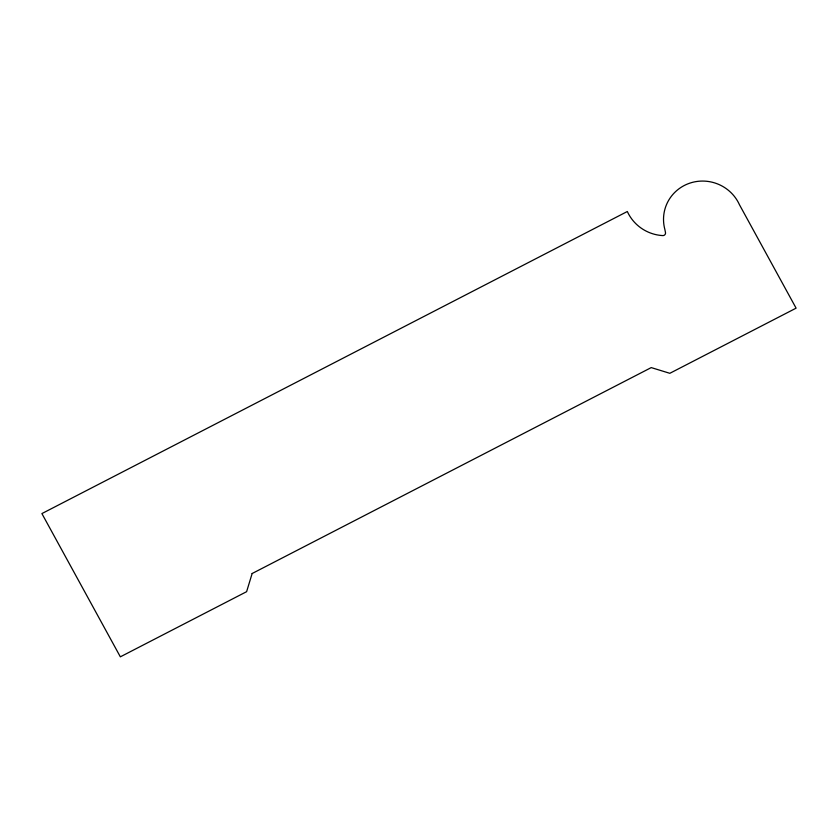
<?xml version="1.0" encoding="UTF-8"?>
<svg xmlns="http://www.w3.org/2000/svg" width="838" height="838" viewBox="0 0 838 838"><rect width="100%" height="100%" fill="white"/><g stroke="black" fill="none" stroke-linecap="round" stroke-linejoin="round"><path stroke-width="1.26" d="M252.144 573.517L246.613 591.68L120.347 656.835L41.9 513.579L627.327 211.511A40.737 39.742 19.7 0 0 663.078 235.604A2.703 2.64 19.7 0 0 665.414 232.168L664.838 229.35A39.795 38.82 19.7 0 1 690.041 183.072A39.795 38.82 19.7 0 1 739.472 204.755L796.1 308.154L669.834 373.308L651.231 367.599L252.144 573.517"/></g></svg>
